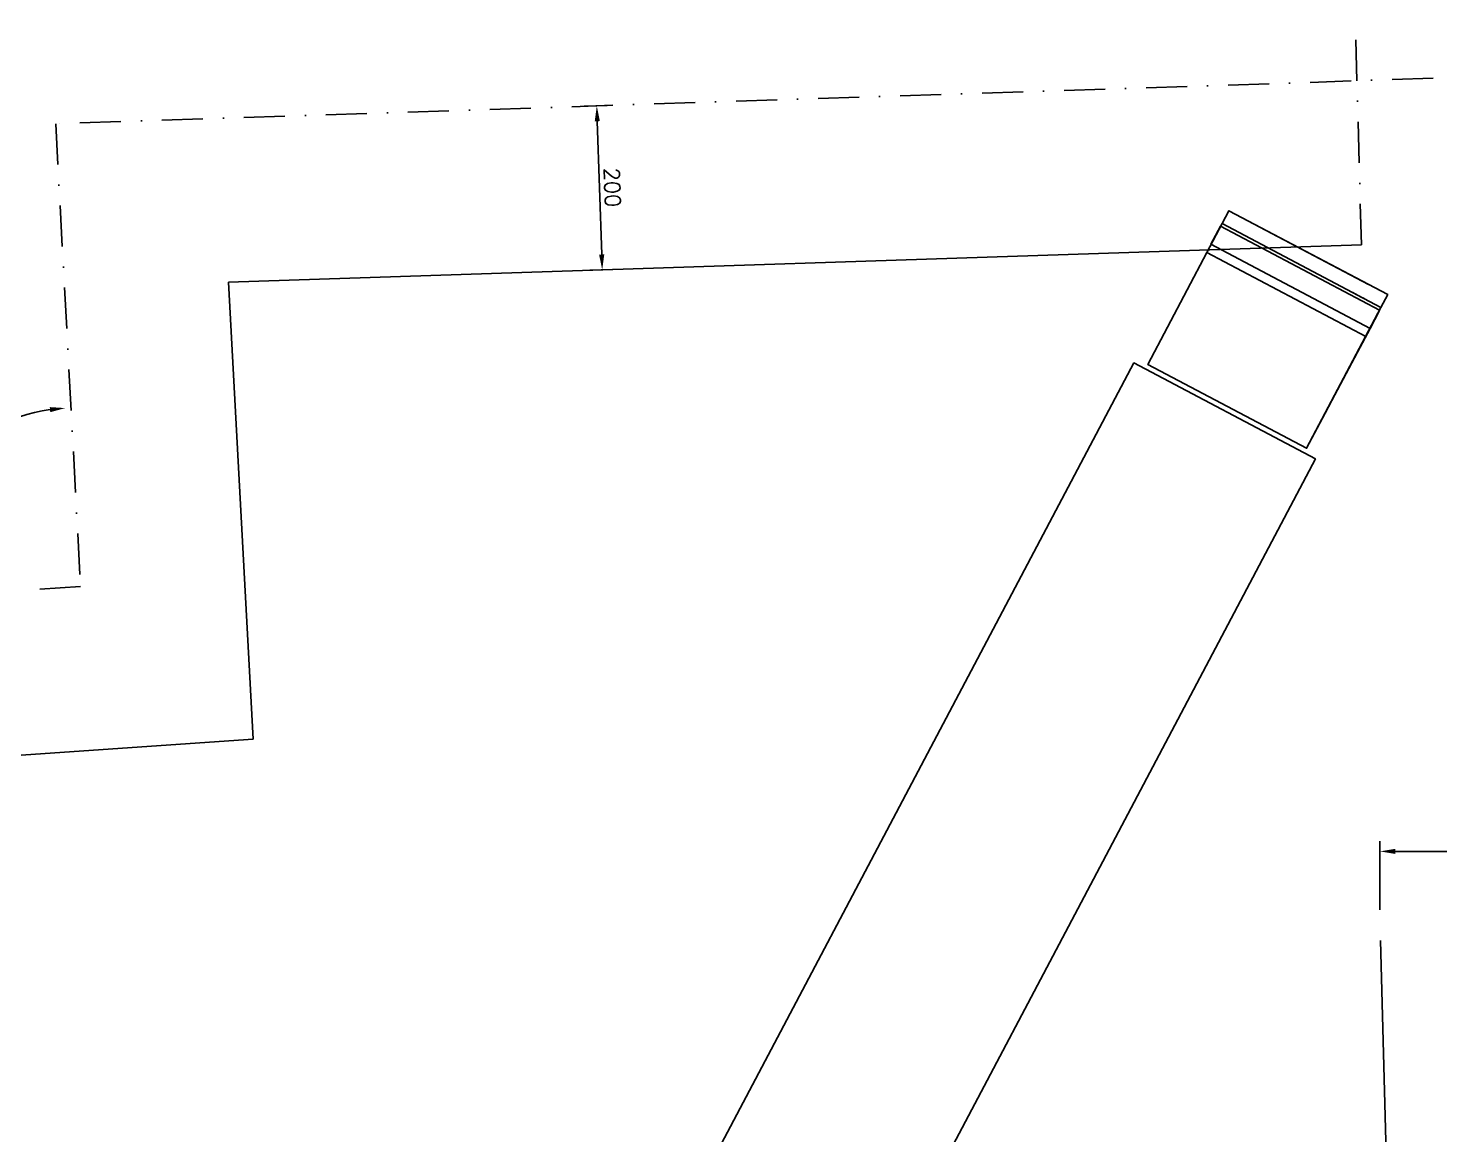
# Model space of a CAD drawing. Header units: millimetres. Extents: x 340 to 1003762, y 22 to 362022.
# Drawn here: x 586312 to 603515, y 326114 to 339596 of the extents above; entities that cross this region are included whole.
import ezdxf

# ---------------------------------------------------------------- set-up
doc = ezdxf.new("R2010")
doc.units = ezdxf.units.MM
doc.linetypes.add('LSBB_P_002 - PLANTA 1° NIVEL SALA DE VENTAS$0$DASHDOT', pattern=[1, 0.5, -0.25, 0, -0.25])
for name, color, linetype in [('A-DEMOLICION SV', 40, 'Continuous'), ('LSBB_P_002 - PLANTA 1° NIVEL SALA DE VENTAS$0$01', 8, 'Continuous'), ('LSBB_P_002 - PLANTA 1° NIVEL SALA DE VENTAS$0$CERCO', 3, 'Continuous'), ('LSBB_P_002 - PLANTA 1° NIVEL SALA DE VENTAS$0$COTAS 125', 2, 'Continuous'), ('LSBB_P_002 - PLANTA 1° NIVEL SALA DE VENTAS$0$MUROS', 5, 'Continuous')]:
    doc.layers.add(name, color=color, linetype=linetype)
doc.styles.add('LSBB_P_002 - PLANTA 1° NIVEL SALA DE VENTAS$0$ROMANS', font='romans')
doc.dimstyles.new('LSBB_P_002 - PLANTA 1° NIVEL SALA DE VENTAS$0$DIMENSION-125', dxfattribs={"dimscale": 125, "dimtxt": 0.0015, "dimasz": 0.0015, "dimexe": 0.001, "dimexo": 0.0005, "dimgap": 0.0005, "dimtad": 1, "dimdec": 0, "dimlfac": 100, "dimzin": 0, "dimdsep": 46, "dimtxsty": 'LSBB_P_002 - PLANTA 1° NIVEL SALA DE VENTAS$0$ROMANS', "dimcen": 0.004, "dimclrd": 4, "dimclre": 8, "dimclrt": 3, "dimadec": 0, "dimazin": 0, "dimtfac": 1, "dimtdec": 0, "dimtix": 1, "dimtofl": 0, "dimtmove": 2, "dimatfit": 3, "dimfxl": 0, "dimtolj": 1, "dimtzin": 0, "dimarcsym": 0})

# ---------------------------------------------------------------- blocks, each defined once
blk = doc.blocks.new('*D108')
at = {"layer": 'LSBB_P_002 - PLANTA 1° NIVEL SALA DE VENTAS$0$COTAS 125', "color": 8, "linetype": 'Continuous', "lineweight": -2, "transparency": 16777216}
for p, q in [((826.004, 342.963), (826.004, 343.8)), ((829.003, 343.055), (829.003, 343.8))]:
    blk.add_line(p, q, dxfattribs=at)
at = {"layer": 'LSBB_P_002 - PLANTA 1° NIVEL SALA DE VENTAS$0$COTAS 125', "linetype": 'Continuous', "lineweight": -2, "transparency": 16777216}
blk.add_line((826.192, 343.675), (828.815, 343.675), dxfattribs=at)
at = {"layer": 'LSBB_P_002 - PLANTA 1° NIVEL SALA DE VENTAS$0$COTAS 125', "transparency": 16777216}
for points in [[(826.192, 343.706), (826.192, 343.644), (826.004, 343.675)], [(828.815, 343.706), (828.815, 343.644), (829.003, 343.675)]]:
    blk.add_solid(points, dxfattribs=at)
at = {"layer": 'LSBB_P_002 - PLANTA 1° NIVEL SALA DE VENTAS$0$COTAS 125', "color": 2, "transparency": 16777216, "insert": (827.504, 343.831), "char_height": 0.1875, "attachment_point": 5, "style": 'LSBB_P_002 - PLANTA 1° NIVEL SALA DE VENTAS$0$ROMANS'}
blk.add_mtext('\\A1;300', dxfattribs=at)
blk = doc.blocks.new('*D109')
at = {"layer": 'LSBB_P_002 - PLANTA 1° NIVEL SALA DE VENTAS$0$COTAS 125', "color": 8, "linetype": 'Continuous', "lineweight": -2, "transparency": 16777216}
for p, q in [((816.308, 352.754), (816.585, 352.763)), ((816.374, 350.755), (816.651, 350.764))]:
    blk.add_line(p, q, dxfattribs=at)
at = {"layer": 'LSBB_P_002 - PLANTA 1° NIVEL SALA DE VENTAS$0$COTAS 125', "linetype": 'Continuous', "lineweight": -2, "transparency": 16777216}
blk.add_line((816.466, 352.571), (816.52, 350.947), dxfattribs=at)
at = {"layer": 'LSBB_P_002 - PLANTA 1° NIVEL SALA DE VENTAS$0$COTAS 125', "transparency": 16777216}
for points in [[(816.497, 352.572), (816.435, 352.57), (816.46, 352.759)], [(816.551, 350.948), (816.488, 350.946), (816.526, 350.76)]]:
    blk.add_solid(points, dxfattribs=at)
at = {"layer": 'LSBB_P_002 - PLANTA 1° NIVEL SALA DE VENTAS$0$COTAS 125', "color": 2, "transparency": 16777216, "insert": (816.649, 351.764), "char_height": 0.1875, "attachment_point": 5, "rotation": 271.8861, "style": 'LSBB_P_002 - PLANTA 1° NIVEL SALA DE VENTAS$0$ROMANS'}
blk.add_mtext('\\A1;200', dxfattribs=at)
blk = doc.blocks.new('*D110')
at = {"layer": 'LSBB_P_002 - PLANTA 1° NIVEL SALA DE VENTAS$0$COTAS 125', "linetype": 'Continuous', "lineweight": -2, "transparency": 16777216}
blk.add_arc((810.096, 346.97), 2.109, 98.1761, 179.0406, dxfattribs=at)
at = {"layer": 'LSBB_P_002 - PLANTA 1° NIVEL SALA DE VENTAS$0$COTAS 125', "transparency": 16777216}
for points in [[(809.793, 349.088), (809.799, 349.026), (809.982, 349.076)], [(808.019, 347.006), (807.956, 347.005), (807.993, 346.818)]]:
    blk.add_solid(points, dxfattribs=at)
at = {"layer": 'LSBB_P_002 - PLANTA 1° NIVEL SALA DE VENTAS$0$COTAS 125', "color": 2, "transparency": 16777216, "insert": (808.432, 348.531), "char_height": 0.1875, "attachment_point": 5, "rotation": 46.8242, "style": 'LSBB_P_002 - PLANTA 1° NIVEL SALA DE VENTAS$0$ROMANS'}
blk.add_mtext('\\A1;91°', dxfattribs=at)
blk = doc.blocks.new('LSBB_P_002 - PLANTA 1° NIVEL SALA DE VENTAS', base_point=(223.57, 14.22))
at = {"color": 8}
for p, q in [((825.866, 350.581, 0.278), (824.396, 351.358, 0.278)), ((825.722, 349.744, 0.278), (825.976, 350.225, 0.278))]:
    blk.add_line(p, q, dxfattribs=at)
at = {"extrusion": (0.467197, 0.884153, 2.33455e-32)}
blk.add_circle((-566.352, 0.863, 695.633), 0.104, dxfattribs=at)
at = {"color": 8}
for points in [[(824.081, 351.324, 0.435), (826.017, 350.302, 0.435), (826.099, 350.458, 0.435), (824.164, 351.481, 0.435)], [(817.828, 334.47, 3.348), (815.616, 335.639, 3.348), (823.007, 349.626, 3.922), (825.219, 348.457, 3.922)], [(825.219, 348.457, 3.922), (825.219, 348.457, 0.852), (823.007, 349.626, 0.852), (823.007, 349.626, 3.922)]]:
    blk.add_3dface(points, dxfattribs=at)
at = {"color": 1}
for points in [[(823.895, 350.973, 2.479), (825.831, 349.95, 2.479), (826.017, 350.302, 1.348), (824.081, 351.324, 1.348)], [(824.081, 351.324, 1.348), (826.017, 350.302, 1.348), (826.017, 350.302, 0.435), (824.081, 351.324, 0.435)], [(825.11, 348.586, 2.479), (825.831, 349.95, 2.479), (823.895, 350.973, 2.479), (823.174, 349.608, 2.479)], [(825.11, 348.586, 2.479), (825.831, 349.95, 2.479), (826.017, 350.302, 1.348), (825.11, 348.586, 1.348)], [(825.11, 348.586, 1.348), (826.017, 350.302, 1.348), (826.017, 350.302, 0.863), (825.335, 349.013, 0.863)], [(825.562, 349.441, 0.863), (826.017, 350.302, 0.863), (826.017, 350.302, 0.52), (825.722, 349.744, 0.52)], [(826.017, 350.302, 0.52), (826.017, 350.302, 0.435), (825.722, 349.744, 0.435), (825.722, 349.744, 0.52)], [(825.11, 348.586, 2.479), (823.174, 349.608, 2.479), (823.174, 349.608, 0.278), (825.11, 348.586, 0.278)], [(825.11, 348.586, 1.348), (825.335, 349.013, 0.863), (825.175, 348.71, 0.52), (825.11, 348.586, 0.52)], [(825.175, 348.71, 0.278), (825.11, 348.586, 0.278), (825.11, 348.586, 0.52), (825.175, 348.71, 0.52)]]:
    blk.add_3dface(points, dxfattribs=at)
at = {"color": 4}
for points in [[(824.061, 351.292, 1.464), (823.945, 351.072, 2.171), (825.885, 350.047, 2.171), (826.001, 350.267, 1.464)], [(825.731, 349.756, 2.171), (825.884, 350.045, 2.171), (826, 350.265, 1.463), (825.789, 349.865, 1.463)]]:
    blk.add_3dface(points, dxfattribs=at)
at = {"layer": 'LSBB_P_002 - PLANTA 1° NIVEL SALA DE VENTAS$0$01'}
for p, q in [((811.972, 350.61), (825.779, 351.064)), ((811.972, 350.61), (812.273, 345.042)), ((771.764, 342.261), (812.273, 345.042))]:
    blk.add_line(p, q, dxfattribs=at)
at = {"layer": 'LSBB_P_002 - PLANTA 1° NIVEL SALA DE VENTAS$0$CERCO', "color": 2, "linetype": 'LSBB_P_002 - PLANTA 1° NIVEL SALA DE VENTAS$0$DASHDOT'}
blk.add_line((825.778, 351.064), (825.103, 375.982), dxfattribs=at)
at = {"layer": 'LSBB_P_002 - PLANTA 1° NIVEL SALA DE VENTAS$0$MUROS', "color": 9}
blk.add_line((826.529, 322.947), (826.013, 342.588), dxfattribs=at)
at = {"layer": 'LSBB_P_002 - PLANTA 1° NIVEL SALA DE VENTAS$0$MUROS', "color": 1, "linetype": 'LSBB_P_002 - PLANTA 1° NIVEL SALA DE VENTAS$0$DASHDOT'}
blk.add_lwpolyline([(828.652, 353.16), (809.865, 352.541), (810.169, 346.903), (765.564, 343.84), (769.856, 299.022), (774.947, 245.746)], dxfattribs=at)
at = {"layer": 'LSBB_P_002 - PLANTA 1° NIVEL SALA DE VENTAS$0$COTAS 125', "color": 2}
dim = blk.add_aligned_dim(p1=(816.245, 352.752), p2=(816.311, 350.753), distance=0.215, dimstyle='LSBB_P_002 - PLANTA 1° NIVEL SALA DE VENTAS$0$DIMENSION-125', override={"dimclrd": 256, "dimclrt": 2, "dimfxl": 0.005}, dxfattribs=at)
dim.commit()
dim.dimension.update_dxf_attribs({"geometry": '*D109', "text_midpoint": (816.649, 351.764)})
dim = blk.add_angular_dim_2l(base=(808.204, 347.902), line1=((810.096, 346.968), (809.791, 352.639)), line2=((802.539, 346.423), (809.964, 346.961)), dimstyle='LSBB_P_002 - PLANTA 1° NIVEL SALA DE VENTAS$0$DIMENSION-125', override={"dimclrd": 256, "dimclrt": 2, "dimfxl": 0.005}, dxfattribs=at)
dim.commit()
dim.dimension.update_dxf_attribs({"geometry": '*D110', "text_midpoint": (808.432, 348.531), "dimtype": 130})
dim = blk.add_linear_dim(base=(829.003, 343.675), p1=(826.004, 342.901), p2=(829.003, 342.993), dimstyle='LSBB_P_002 - PLANTA 1° NIVEL SALA DE VENTAS$0$DIMENSION-125', override={"dimclrd": 256, "dimclrt": 2, "dimfxl": 0.005}, dxfattribs=at)
dim.commit()
dim.dimension.update_dxf_attribs({"geometry": '*D108', "text_midpoint": (827.504, 343.831)})

msp = doc.modelspace()

# ---------------------------------------------------------------- block references
at = {"layer": 'A-DEMOLICION SV', "xscale": 1000, "yscale": 1000, "zscale": 1000}
msp.add_blockref('LSBB_P_002 - PLANTA 1° NIVEL SALA DE VENTAS', (351, 112), dxfattribs=at)

doc.saveas('drawing.dxf')
